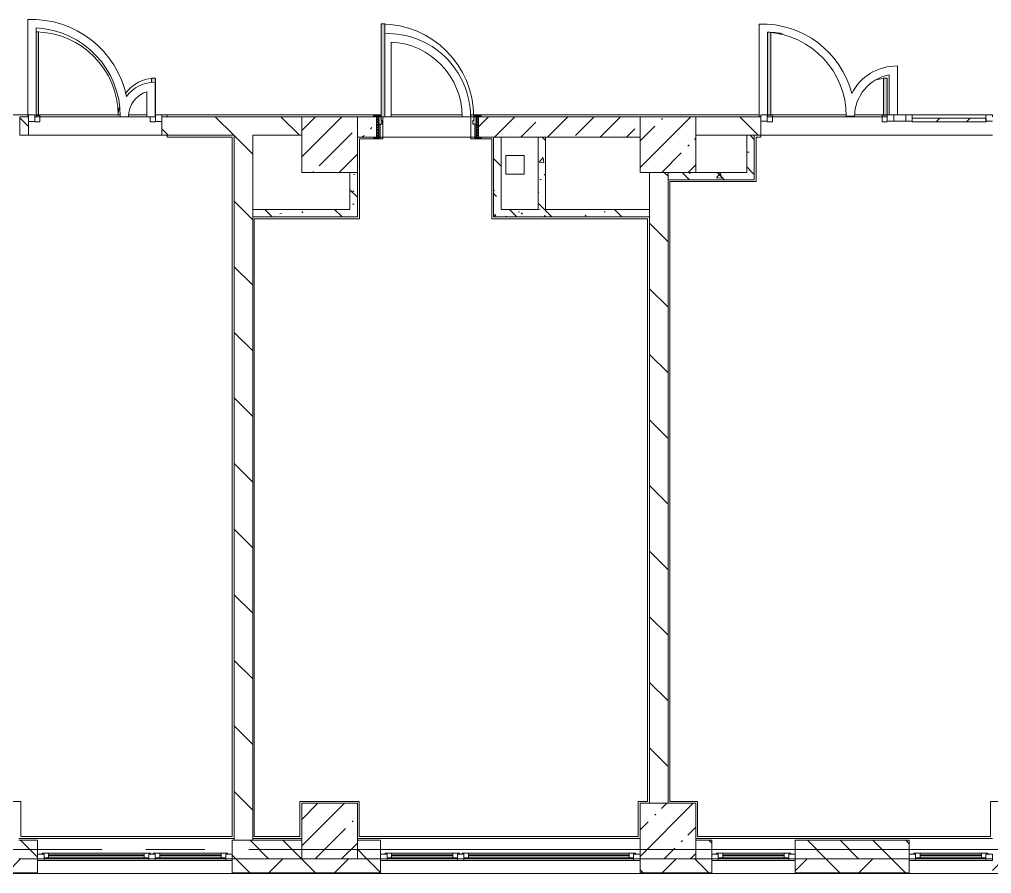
# Model space of a CAD drawing. Header units: millimetres. Extents: x 35224 to 234359, y -8553 to 29000.
# Drawn here: x 129864 to 140349, y -258 to 8948 of the extents above; entities that cross this region are included whole.
import ezdxf

# ---------------------------------------------------------------- set-up
doc = ezdxf.new("R2010")
doc.units = ezdxf.units.MM
doc.linetypes.add('Осевая', pattern=[3175, 635, -476.25, 1587.5, -476.25])
for name, color, linetype, lineweight, true_color in [('A-DETL-GENF-3', 7, 'Continuous', 5, 0xaaaaaa), ('A-DOOR-2', 7, 'Continuous', 5, 0xaaaaaa), ('A-DOOR-3', 7, 'Continuous', 5, 0xe2e2e2), ('A-DOOR-FRAM-2', 7, 'Continuous', 5, 0xe2e2e2), ('A-DOOR-FRAM-3', 7, 'Continuous', 5, 0xaaaaaa), ('A-FLOR-2', 7, 'Continuous', 5, 0xaaaaaa), ('I-WALL-4', 7, 'Continuous', 5, 0x787878)]:
    doc.layers.add(name, color=color, linetype=linetype, lineweight=lineweight, true_color=true_color)
for name, color, linetype, lineweight in [('A-GLAZ-1', 7, 'Continuous', 5), ('A-GLAZ-CURT-3', 7, 'Continuous', 5), ('A-GLAZ-CWMG-3', 7, 'Continuous', 5), ('A-WALL', 7, 'Continuous', 9), ('A-WALL-4', 7, 'Continuous', 5), ('I-WALL-3', 7, 'Continuous', 5), ('S-COLS-1', 7, 'Continuous', 5), ('Оси', 7, 'Continuous', 9), ('Оси-2', 7, 'Осевая', 9)]:
    doc.layers.add(name, color=color, linetype=linetype, lineweight=lineweight)
pattern_1 = [(135, (107348.7, 0), (-353.5534, -353.5534), [])]
pattern_2 = [(135, (107348.7, 0), (-377.171, -377.171), [533.4, -88.9, 17.78, -88.9]), (135, (107348.7, 376.94), (-377.171, -377.171), []), (50, (107348.7, 0), (637.6445, -55.787), [66.675, -733.425]), (355, (107348.7, 0), (-123.35, 668.699), [53.34, -586.74]), (100.451, (107401.8, -4.65), (514.299, 612.908), [56.665, -623.315]), (46.184, (107348.7, 177.8), (948.776, -147.15), [100.012, -1100.137]), (96.636, (107427.8, 165.5), (830.91, 865.997), [84.998, -934.973]), (351.184, (107348.7, 177.8), (830.918, 865.988), [80.01, -880.11]), (21, (107437.6, 133.35), (530.651, -357.928), [66.675, -733.425]), (326, (107437.6, 133.35), (216.308, 644.658), [53.34, -586.74]), (71.451, (107481.8, 103.5), (746.96, 286.724), [56.665, -623.315]), (37.5, (107348.7, 0), (10.8105, 295.9426), [16.764, -562.864, 16.764, -578.866, -588.962]), (37.5, (107348.7, 0), (10.8105, 295.9426), [-1175.258, 16.764, -572.198]), (7.5, (107348.7, 0), (233.869, 350.6318), [16.764, -322.834, 16.764, -549.529, -224.472]), (7.5, (107348.7, 0), (233.869, 350.6318), [-905.891, 16.764, -207.708]), (327.5, (107150.44, 0), (474.5678, -20.0513), [16.764, -205.486, 16.764, -676.656, -920.115]), (327.5, (107150.44, 0), (474.5678, -20.0513), [-915.67, 16.764, -903.351]), (317.5, (107061.54, 0), (518.452, 88.9934), [16.764, -272.161, 16.764, -443.738, -653.415]), (317.5, (107061.54, 0), (518.452, 88.9934), [-749.427, 16.764, -636.651])]

# ---------------------------------------------------------------- blocks, each defined once
blk = doc.blocks.new('BSC_Колонна _Прямоугольная - 600х600-23286269-3_7_2_птичка')
at = {"layer": 'S-COLS-1'}
h = blk.add_hatch(dxfattribs=at)
h.set_pattern_fill('FP_67', color=256, style=0, pattern_type=2)
h.set_pattern_definition([(45, (-29509.74, -7600), (-285.123, 285.123), []), (45, (-29224.6, -7600), (-285.123, 285.123), [504.031, -100.806, 16.764, -84.042])])
h.paths.add_polyline_path([(-300, -300), (300, -300), (300, 300), (-300, 300), (-300, 150)])
for p, q in [((300, 300), (-300, 300)), ((-300, 300), (-300, -300)), ((300, -300), (300, 300)), ((-300, -300), (300, -300))]:
    blk.add_line(p, q, dxfattribs=at)
blk = doc.blocks.new('BSC_Колонна _Прямоугольная - 600х600-V102-3_7_2_птичка')
at = {"layer": 'S-COLS-1'}
h = blk.add_hatch(dxfattribs=at)
h.set_pattern_fill('FP_73', color=256, style=0, pattern_type=2)
h.set_pattern_definition([(45, (-25860, -200), (-285.123, 285.123), []), (45, (-25574.88, -200), (-285.123, 285.123), [504.031, -100.806, 16.764, -84.042])])
h.paths.add_polyline_path([(-300, -300), (300, -300), (300, 300), (-300, 300)])
for p, q in [((300, 300), (-300, 300)), ((-300, 300), (-300, -300)), ((300, -300), (300, 300)), ((-300, -300), (300, -300))]:
    blk.add_line(p, q, dxfattribs=at)
blk = doc.blocks.new('BSC_Колонна _Прямоугольная - 600х600-V103-3_7_2_птичка')
at = {"layer": 'S-COLS-1'}
h = blk.add_hatch(dxfattribs=at)
h.set_pattern_fill('FP_74', color=256, style=0, pattern_type=2)
h.set_pattern_definition([(45, (-29509.74, -200), (-285.123, 285.123), []), (45, (-29224.6, -200), (-285.123, 285.123), [504.031, -100.806, 16.764, -84.042])])
h.paths.add_polyline_path([(-300, -300), (300, -300), (300, 300), (-300, 300), (-300, 30)])
for p, q in [((300, 300), (-300, 300)), ((-300, 300), (-300, -300)), ((300, -300), (300, 300)), ((-300, -300), (300, -300))]:
    blk.add_line(p, q, dxfattribs=at)
blk = doc.blocks.new('BSC_Колонна _Прямоугольная - 600х600-V114-3_7_2_птичка')
at = {"layer": 'S-COLS-1'}
h = blk.add_hatch(dxfattribs=at)
h.set_pattern_fill('FP_86', color=256, style=0, pattern_type=2)
h.set_pattern_definition([(45, (-25860, -7600), (-285.123, 285.123), []), (45, (-25574.88, -7600), (-285.123, 285.123), [504.031, -100.806, 16.764, -84.042])])
h.paths.add_polyline_path([(-300, -300), (300, -300), (300, 300), (-300, 300), (-300, 150)])
for p, q in [((300, 300), (-300, 300)), ((-300, 300), (-300, -300)), ((300, -300), (300, 300)), ((-300, -300), (300, -300))]:
    blk.add_line(p, q, dxfattribs=at)
blk = doc.blocks.new('120_Окно_СКБ_2Ст - 120_Окно_СКБ_2Ст 2100х2500 _мал створка СЛЕВА_-V118-3_7_2_птичка')
at = {"layer": 'A-GLAZ-1'}
for p, q in [((-1050, -127), (-1050, -57)), ((-1050, -57), (-980, -57)), ((1050, -57), (-1050, -57)), ((-980, -57), (-980, -127)), ((-220, -87), (-980, -87)), ((-980, -87), (-980, -127)), ((-930, -137), (-930, -87)), ((-270, -137), (-270, -87)), ((-220, -127), (-220, -57)), ((-220, -57), (-150, -57)), ((-220, -127), (-220, -87)), ((-150, -57), (-150, -127)), ((980, -87), (-150, -87)), ((-150, -87), (-150, -127)), ((-100, -137), (-100, -87)), ((930, -137), (930, -87)), ((980, -127), (980, -57)), ((980, -57), (1050, -57)), ((980, -127), (980, -87)), ((1050, -57), (1050, -127)), ((-980, -127), (-1050, -127)), ((-1050, -127), (-1000, -127)), ((-980, -127), (-1000, -127)), ((-1000, -127), (-1000, -137)), ((-1000, -137), (-200, -137)), ((-200, -137), (-1000, -137)), ((-930, -107), (-270, -107)), ((-270, -117), (-930, -117)), ((-150, -127), (-220, -127)), ((-200, -127), (-220, -127)), ((-200, -127), (-170, -127)), ((-200, -137), (-200, -127)), ((-150, -127), (-170, -127)), ((-170, -127), (-170, -137)), ((-170, -137), (1000, -137)), ((1000, -137), (-170, -137)), ((-100, -107), (930, -107)), ((930, -117), (-100, -117)), ((1050, -127), (980, -127)), ((1000, -127), (980, -127)), ((1000, -127), (1050, -127)), ((1000, -137), (1000, -127))]:
    blk.add_line(p, q, dxfattribs=at)
blk = doc.blocks.new('120_Окно_СКБ_1Ст - 120_Окно_СКБ_1Ст 900х2500_h_-22445987-3_7_2_птичка')
at = {"layer": 'A-GLAZ-1'}
for p, q in [((-450, -127), (-450, -57)), ((-450, -57), (-380, -57)), ((450, -57), (-450, -57)), ((-380, -57), (-380, -127)), ((380, -87), (-380, -87)), ((-380, -87), (-380, -127)), ((-330, -137), (-330, -87)), ((330, -137), (330, -87)), ((380, -127), (380, -57)), ((380, -57), (450, -57)), ((380, -127), (380, -87)), ((450, -57), (450, -127)), ((-380, -127), (-450, -127)), ((-450, -127), (-400, -127)), ((-380, -127), (-400, -127)), ((-400, -127), (-400, -137)), ((-400, -137), (400, -137)), ((400, -137), (-400, -137)), ((-330, -107), (330, -107)), ((330, -117), (-330, -117)), ((450, -127), (380, -127)), ((400, -127), (380, -127)), ((400, -127), (450, -127)), ((400, -137), (400, -127))]:
    blk.add_line(p, q, dxfattribs=at)
blk = doc.blocks.new('120_Окно_СКБ_2Ст - 120_Окно_СКБ_2Ст 2800х2500_створка_-22445922-3_7_2_птичка')
at = {"layer": 'A-GLAZ-1'}
for p, q in [((-1400, -127), (-1400, -57)), ((-1400, -57), (-1330, -57)), ((1400, -57), (-1400, -57)), ((-1330, -57), (-1330, -127)), ((500, -87), (-1330, -87)), ((-1330, -87), (-1330, -127)), ((-1280, -137), (-1280, -87)), ((450, -137), (450, -87)), ((500, -127), (500, -57)), ((500, -57), (570, -57)), ((500, -127), (500, -87)), ((570, -57), (570, -127)), ((1330, -87), (570, -87)), ((570, -87), (570, -127)), ((620, -137), (620, -87)), ((1280, -137), (1280, -87)), ((1330, -127), (1330, -57)), ((1330, -57), (1400, -57)), ((1330, -127), (1330, -87)), ((1400, -57), (1400, -127)), ((-1330, -127), (-1400, -127)), ((-1400, -127), (-1350, -127)), ((-1330, -127), (-1350, -127)), ((-1350, -127), (-1350, -137)), ((-1350, -137), (520, -137)), ((520, -137), (-1350, -137)), ((-1280, -107), (450, -107)), ((450, -117), (-1280, -117)), ((570, -127), (500, -127)), ((520, -127), (500, -127)), ((520, -127), (550, -127)), ((520, -137), (520, -127)), ((570, -127), (550, -127)), ((550, -127), (550, -137)), ((550, -137), (1350, -137)), ((1350, -137), (550, -137)), ((620, -107), (1280, -107)), ((1280, -117), (620, -117)), ((1400, -127), (1330, -127)), ((1350, -127), (1330, -127)), ((1350, -127), (1400, -127)), ((1350, -137), (1350, -127))]:
    blk.add_line(p, q, dxfattribs=at)
blk = doc.blocks.new('110_Дверь_СКБ_1Ст_Внутренняя1 - Д-4_п__1100x2100h_административные помещения-32218723-3_7_2_птичка')
at = {"layer": 'A-DOOR-2'}
h = blk.add_hatch(dxfattribs=at)
h.set_pattern_fill('FP_113', color=256, style=0, pattern_type=2)
h.set_pattern_definition([(135, (1751.41, 174.685), (-14.14214, -14.14214), []), (225, (1751.41, 174.685), (14.14214, -14.14214), [])])
h.paths.add_polyline_path([(562.5, -110), (562.5, 110), (537.5, 110), (537.5, -110)])
at = {"layer": 'A-DOOR-3'}
h = blk.add_hatch(color=256, dxfattribs=at)
h.paths.add_polyline_path([(537.5, 30), (537.5, 110), (512.5, 110), (512.5, 70), (502.5, 70), (502.5, 30)])
h.paths.add_polyline_path([(-477.5, 30), (-477.5, 70), (-487.5, 70), (-487.5, 110), (-512.5, 110), (-512.5, 30)])
at = {"layer": 'A-DOOR-FRAM-2'}
for points in [[(-447.5, 110), (-447.5, 1110), (-487.5, 1110), (-487.5, 110)], [(-497.5, 110), (-497.5, 118), (-567.5, 118), (-567.5, 110)], [(592.5, 110), (592.5, 118), (522.5, 118), (522.5, 110)], [(-497.5, -110), (-497.5, 30), (-512.5, 30), (-512.5, -110)], [(537.5, -110), (537.5, 30), (522.5, 30), (522.5, -110)], [(-497.5, -118), (-497.5, -110), (-567.5, -110), (-567.5, -118)], [(592.5, -118), (592.5, -110), (522.5, -110), (522.5, -118)]]:
    blk.add_hatch(color=256, dxfattribs=at).paths.add_polyline_path(points)
at = {"layer": 'A-DOOR-FRAM-3'}
h = blk.add_hatch(dxfattribs=at)
h.set_pattern_fill('FP_114', color=256, style=0, pattern_type=2)
h.set_pattern_definition([(45, (-371.384, 174.685), (-14.1421, 14.1421), []), (135, (-371.384, 174.685), (-14.1421, -14.1421), [])])
h.paths.add_polyline_path([(-512.5, -110), (-512.5, 110), (-537.5, 110), (-537.5, -110)])
at = {"layer": 'A-DOOR-2'}
for p, q in [((-487.5, 1110), (-487.5, 110)), ((-447.5, 1110), (-487.5, 1110)), ((-447.5, 110), (-447.5, 1110)), ((-487.5, 110), (-447.5, 110))]:
    blk.add_line(p, q, dxfattribs=at)
blk.add_arc((-487.5, 110), 1000, 360, 90, dxfattribs=at)
at = {"layer": 'A-DOOR-FRAM-3'}
for p, q in [((-497.5, 118), (-567.5, 118)), ((-567.5, 118), (-567.5, 110)), ((-567.5, 110), (-497.5, 110)), ((-512.5, 110), (-537.5, 110)), ((-537.5, 110), (-537.5, -110)), ((-487.5, 110), (-512.5, 110)), ((-512.5, 110), (-512.5, 30)), ((-512.5, -110), (-512.5, 110)), ((-497.5, 110), (-512.5, 110)), ((-512.5, 110), (-512.5, 109)), ((-512.5, 109), (-497.5, 109)), ((-497.5, 110), (-497.5, 118)), ((-497.5, 109), (-497.5, 110)), ((-487.5, 70), (-487.5, 110)), ((512.5, 110), (512.5, 70)), ((537.5, 110), (512.5, 110)), ((592.5, 118), (522.5, 118)), ((522.5, 118), (522.5, 110)), ((537.5, 110), (522.5, 110)), ((522.5, 110), (522.5, 109)), ((522.5, 110), (592.5, 110)), ((522.5, 109), (537.5, 109)), ((537.5, 30), (537.5, 110)), ((562.5, 110), (537.5, 110)), ((537.5, 110), (537.5, -110)), ((537.5, 109), (537.5, 110)), ((562.5, -110), (562.5, 110)), ((592.5, 110), (592.5, 118)), ((-512.5, 30), (-477.5, 30)), ((-497.5, 30), (-512.5, 30)), ((-512.5, 30), (-512.5, -110)), ((-497.5, -110), (-497.5, 30)), ((-477.5, 70), (-487.5, 70)), ((-477.5, 30), (-477.5, 70)), ((512.5, 70), (502.5, 70)), ((502.5, 70), (502.5, 30)), ((502.5, 30), (537.5, 30)), ((537.5, 30), (522.5, 30)), ((522.5, 30), (522.5, -110)), ((537.5, -110), (537.5, 30)), ((-497.5, -110), (-567.5, -110)), ((-567.5, -110), (-567.5, -118)), ((-567.5, -118), (-497.5, -118)), ((-537.5, -110), (-512.5, -110)), ((-512.5, -110), (-497.5, -110)), ((-497.5, -118), (-497.5, -110)), ((522.5, -110), (537.5, -110)), ((592.5, -110), (522.5, -110)), ((522.5, -110), (522.5, -118)), ((522.5, -118), (592.5, -118)), ((537.5, -110), (562.5, -110)), ((592.5, -118), (592.5, -110))]:
    blk.add_line(p, q, dxfattribs=at)
blk = doc.blocks.new('Прямоугольный импост - 50 x 70 мм-31700031-3_7_2_птичка')
at = {"layer": 'A-GLAZ-CWMG-3'}
for p, q in [((-70, 35), (0, 35)), ((-70, -35), (-70, 35)), ((0, -35), (-70, -35)), ((0, -15), (0, -35))]:
    blk.add_line(p, q, dxfattribs=at)
blk = doc.blocks.new('Дверь_Витражная_остекление_ - ДВН_ДАО_Главный вход_1200 в свету-31742133-3_7_2_птичка')
at = {"layer": 'A-DOOR-3'}
for points in [[(-607, 30), (-607, 920), (-643, 925), (-643, 30), (-621, 30)], [(647, 30), (647, 430), (607, 430), (607, 30)]]:
    blk.add_hatch(color=256, dxfattribs=at).paths.add_polyline_path(points)
at = {"layer": 'A-DETL-GENF-3'}
for p, q in [((-607, 30), (-607, 920)), ((647, 430), (607, 430)), ((607, 430), (607, 30)), ((647, 35), (647, 430)), ((-643, 30), (-607, 30)), ((-592, 30), (-643, 30)), ((-592, -40), (-592, 30)), ((592, -40), (592, 30)), ((592, 30), (647, 30)), ((607, 30), (647, 30)), ((-647, -40), (-592, -40)), ((647, -40), (592, -40))]:
    blk.add_line(p, q, dxfattribs=at)
at = {"layer": 'A-DOOR-2'}
blk.add_line((647, 430), (647, 35), dxfattribs=at)
for centre, radius, start, end in [((-647, 30), 895, 79.5087, 89.7197), ((647, 30), 400, 90, 110.0384)]:
    blk.add_arc(centre, radius, start, end, dxfattribs=at)
blk = doc.blocks.new('Системная панель - Стемалит - 40мм-32257327-3_7_2_птичка')
at = {"layer": 'A-GLAZ-CURT-3'}
for p, q in [((65, 35), (-65, 35)), ((-65, 35), (-65, -35)), ((65, -35), (65, 35)), ((-65, -35), (65, -35))]:
    blk.add_line(p, q, dxfattribs=at)
blk = doc.blocks.new('Прямоугольный импост - 50 x 70 мм-31687886-3_7_2_птичка')
at = {"layer": 'A-GLAZ-CWMG-3'}
for p, q in [((-35, 35), (35, 35)), ((-35, -35), (-35, 35)), ((35, 35), (35, -35)), ((35, -35), (-35, -35))]:
    blk.add_line(p, q, dxfattribs=at)
blk = doc.blocks.new('Прямоугольный импост - 50 x 70 мм-31701779-3_7_2_птичка')
at = {"layer": 'A-GLAZ-CWMG-3'}
for p, q in [((0, 35), (-70, 35)), ((-70, 35), (-70, -35)), ((0, -35), (0, 35)), ((-70, -35), (0, -35))]:
    blk.add_line(p, q, dxfattribs=at)
blk = doc.blocks.new('Системная панель - Стекло - 40мм-32257331-3_7_2_птичка')
at = {"layer": 'A-GLAZ-CURT-3'}
h = blk.add_hatch(dxfattribs=at)
h.set_pattern_fill('FP_179', color=256, style=0, pattern_type=2)
h.set_pattern_definition([(45, (-33042.5, -7385), (-1414.21, 1414.21), [1000, -3000]), (45, (-34042.5, -7885), (-1414.21, 1414.21), [3000, -1000]), (45, (-32042.5, -8385), (-1414.21, 1414.21), [1000, -3000])])
h.paths.add_polyline_path([(398, -40), (398, 0), (-398, 0), (-398, -40), (89, -40)])
for p, q in [((398, 0), (-398, 0)), ((-398, 0), (-398, -40)), ((398, -40), (398, 0)), ((-398, -40), (398, -40))]:
    blk.add_line(p, q, dxfattribs=at)
blk = doc.blocks.new('Прямоугольный импост - 50 x 70 мм-31702100-3_7_2_птичка')
at = {"layer": 'A-GLAZ-CWMG-3'}
for p, q in [((-35, 35), (35, 35)), ((-35, -35), (-35, 35)), ((35, 35), (35, -35)), ((35, -35), (-35, -35))]:
    blk.add_line(p, q, dxfattribs=at)
blk = doc.blocks.new('Прямоугольный импост - 50 x 70 мм-31720914-3_7_2_птичка')
at = {"layer": 'A-GLAZ-CWMG-3'}
blk.add_line((32940, 7920), (32145, 7920), dxfattribs=at)
blk = doc.blocks.new('Прямоугольный импост - 50 x 70 мм-31927764-3_7_2_птичка')
at = {"layer": 'A-GLAZ-CWMG-3'}
for p, q in [((-70, 35), (0, 35)), ((-70, -35), (-70, 35)), ((0, 35), (0, -35)), ((0, -35), (-70, -35))]:
    blk.add_line(p, q, dxfattribs=at)
blk = doc.blocks.new('Дверь_Витражная_остекление_ - ДВН_ДАО_Главный вход_1200 в свету Д-22 _п_-V272-3_7_2_птичка')
at = {"layer": 'A-DOOR-3'}
for points in [[(-636, 30), (-610, 30), (-610, 930), (-636, 930)], [(648, 30), (650, 35), (648, 430), (610, 430), (610, 386), (648, 388), (648, 35)]]:
    blk.add_hatch(color=256, dxfattribs=at).paths.add_polyline_path(points)
at = {"layer": 'A-DETL-GENF-3'}
for p, q in [((-610, 930), (-636, 930)), ((-610, 30), (-610, 930)), ((650, 430), (610, 430)), ((610, 430), (610, 386)), ((650, 35), (650, 430)), ((-636, 30), (-610, 30)), ((-595, 30), (-636, 30)), ((-595, -40), (-595, 30)), ((595, -40), (595, 16)), ((-650, -40), (-595, -40)), ((650, -40), (595, -40))]:
    blk.add_line(p, q, dxfattribs=at)
at = {"layer": 'A-DOOR-2'}
blk.add_line((650, 430), (650, 35), dxfattribs=at)
for centre, radius, start, end in [((-650, 30), 900, 360, 89.1007), ((650, 30), 400, 90, 144.0144), ((650, 30), 400, 167.5043, 180)]:
    blk.add_arc(centre, radius, start, end, dxfattribs=at)

msp = doc.modelspace()

# ---------------------------------------------------------------- hatches: boundary and pattern name
at = {"layer": 'A-WALL-4'}
h = msp.add_hatch(dxfattribs=at)
h.set_pattern_fill('FP_91', color=256, style=0, pattern_type=2)
h.set_pattern_definition([(135, (107348.7, 0), (-176.7767, -176.7767), [])])
h.paths.add_polyline_path([(139458.7, -100), (139458.7, 100), (138231.5, 100), (138231.5, -100), (139048.1, -100)])
h.paths.add_polyline_path([(145338.7, -100), (145338.7, 100), (144771.7, 100), (144771.7, -100)])
h.paths.add_polyline_path([(137183.7, -100), (137331.5, -100), (137331.5, 100), (137158.4, 100), (137158.4, -100)])
h.paths.add_polyline_path([(143709.1, -100), (143871.7, -100), (143871.7, 100), (143318.7, 100), (143318.7, -100)])
h.paths.add_polyline_path([(140958.7, -100), (141218.7, -100), (141218.7, 100), (140958.7, 100), (140958.7, 39.5)])
h.paths.add_polyline_path([(126708.7, -100), (128058.7, -100), (128058.7, 100), (126708.7, 100)])
h.paths.add_polyline_path([(124132.8, -100), (124608.7, -100), (124608.7, 100), (123858.7, 100), (123858.7, -100)])
h.paths.add_polyline_path([(132522.6, -100), (132908.7, -100), (132908.7, 100), (132158.7, 100), (132158.7, -100)])
h.paths.add_polyline_path([(130058.7, -100), (130058.7, 100), (129858.7, 100), (129858.7, -100)])
h.paths.add_polyline_path([(133758.4, -100), (133758.4, 100), (133508.7, 100), (133508.7, -100)])
h.paths.add_polyline_path([(122958.7, -100), (122958.7, 100), (122208.7, 100), (122208.7, -100)])
h.paths.add_polyline_path([(128958.7, -100), (129258.7, -100), (129258.7, 100), (128958.7, 100)])
h.paths.add_polyline_path([(118458.7, -100), (118458.7, 100), (117708.4, 100), (117708.4, -100)])
h.paths.add_polyline_path([(119358.7, -100), (119508.7, -100), (119508.7, 100), (119358.7, 100)])
h.paths.add_polyline_path([(115008.7, -100), (115008.7, 100), (114178.7, 100), (114178.7, -100), (114810.8, -100)])
h = msp.add_hatch(dxfattribs=at)
h.set_pattern_fill('FP_93', color=256, style=0, pattern_type=2)
h.set_pattern_definition([(45, (107348.7, 0), (-353.5534, 353.5534), []), (135, (107348.7, 0), (-353.5534, -353.5534), [])])
h.paths.add_polyline_path([(140912.5, -250), (141218.7, -250), (141218.7, -100), (140358.7, -100), (140358.7, -250)])
h.paths.add_polyline_path([(145658.8, -250), (145658.8, -100), (144771.7, -100), (144771.7, -250), (145573.5, -250)])
h.paths.add_polyline_path([(137331.5, -250), (137331.5, -100), (136558.4, -100), (136558.4, -250), (137183.7, -250)])
h.paths.add_polyline_path([(138231.5, -250), (139458.7, -250), (139458.7, -100), (138231.5, -100)])
h.paths.add_polyline_path([(143709.1, -250), (143871.7, -250), (143871.7, -100), (143318.7, -100), (143318.7, -250)])
h.paths.add_polyline_path([(133454.9, -250), (133758.4, -250), (133758.4, -100), (132158.7, -100), (132158.7, -250), (132522.6, -250)])
h.paths.add_polyline_path([(128058.7, -250), (128058.7, -100), (126708.7, -100), (126708.7, -250), (126929.4, -250)])
h.paths.add_polyline_path([(128958.7, -250), (130058.7, -250), (130058.7, -100), (128958.7, -100)])
h.paths.add_polyline_path([(122208.7, -250), (122958.7, -250), (122958.7, -100), (122208.7, -100)])
h.paths.add_polyline_path([(123858.7, -250), (124608.7, -250), (124608.7, -100), (123858.7, -100)])
h.paths.add_polyline_path([(120108.7, -250), (120108.7, -100), (119358.7, -100), (119358.7, -250), (119471.8, -250)])
h.paths.add_polyline_path([(114178.7, -250), (115608.4, -250), (115608.4, -100), (114178.7, -100)])
h.paths.add_polyline_path([(117708.4, -250), (118458.7, -250), (118458.7, -100), (117708.4, -100)])
h.paths.add_polyline_path([(111078.7, -250), (111078.7, -100), (107088.7, -100), (107088.7, -250), (110149.8, -250)])
at = {"layer": 'I-WALL-3'}
h = msp.add_hatch(dxfattribs=at)
h.set_pattern_fill('FP_92', color=256, style=0, pattern_type=2)
h.set_pattern_definition(pattern_1)
h.paths.add_polyline_path([(132379.4, 7700), (132908.7, 7700), (132908.7, 7900), (131399.7, 7900), (131399.7, 7700), (132179.4, 7700)])
h.paths.add_polyline_path([(129868.7, 7700), (129959.7, 7700), (129959.7, 7900), (129868.7, 7900), (129868.7, 7750.3)])
h = msp.add_hatch(dxfattribs=at)
h.set_pattern_fill('FP_89', color=256, style=0, pattern_type=2)
h.set_pattern_definition([(45, (107348.7, 0), (-285.123, 285.123), []), (45, (107633.8, 0), (-285.123, 285.123), [504.031, -100.806, 16.764, -84.042])])
h.paths.add_polyline_path([(134843.7, 7680), (136558.4, 7680), (136558.4, 7900), (134813.7, 7900), (134813.7, 7680)])
h.paths.add_polyline_path([(133713.7, 7680), (133713.7, 7900), (133508.7, 7900), (133508.7, 7680), (133683.7, 7680)])
h = msp.add_hatch(dxfattribs=at)
h.set_pattern_fill('FP_92', color=256, style=0, pattern_type=2)
h.set_pattern_definition(pattern_1)
h.paths.add_polyline_path([(144638.7, 7700), (145338.7, 7700), (145338.7, 7900), (143358.7, 7900), (143358.7, 7830), (142158.7, 7830), (142158.7, 7900), (140958.7, 7900), (140958.7, 7700), (144558.7, 7700)])
h.paths.add_polyline_path([(137858.7, 7700), (137858.7, 7900), (137158.4, 7900), (137158.4, 7700), (137788.4, 7700)])
h = msp.add_hatch(dxfattribs=at)
h.set_pattern_fill('FP_92', color=256, style=0, pattern_type=2)
h.set_pattern_definition(pattern_1)
h.paths.add_polyline_path([(132379.4, 100), (132379.4, 7700), (132179.4, 7700), (132179.4, 100)])
h = msp.add_hatch(dxfattribs=at)
h.set_pattern_fill('FP_92', color=256, style=0, pattern_type=2)
h.set_pattern_definition(pattern_1)
h.paths.add_polyline_path([(136856.3, 500), (136859.4, 500), (136859.4, 7300), (136659.4, 7300), (136659.4, 500)])
at = {"layer": 'I-WALL-4'}
h = msp.add_hatch(dxfattribs=at)
h.set_pattern_fill('FP_99', color=256, style=0, pattern_type=2)
h.set_pattern_definition(pattern_2)
h.paths.add_polyline_path([(135058.4, 6820), (135058.4, 7680), (134978.4, 7680), (134978.4, 6820)])
h = msp.add_hatch(dxfattribs=at)
h.set_pattern_fill('FP_99', color=256, style=0, pattern_type=2)
h.set_pattern_definition(pattern_2)
h.paths.add_polyline_path([(135538.4, 6900), (135538.4, 7680), (135458.4, 7680), (135458.4, 6900)])
h = msp.add_hatch(dxfattribs=at)
h.set_pattern_fill('FP_99', color=256, style=0, pattern_type=2)
h.set_pattern_definition(pattern_2)
h.paths.add_polyline_path([(137788.4, 7300), (137788.4, 7700), (137708.4, 7700), (137708.4, 7300)])
h = msp.add_hatch(dxfattribs=at)
h.set_pattern_fill('FP_99', color=256, style=0, pattern_type=2)
h.set_pattern_definition(pattern_2)
h.paths.add_polyline_path([(133508.7, 6820), (133508.7, 7300), (133428.7, 7300), (133428.7, 6820)])
h = msp.add_hatch(dxfattribs=at)
h.set_pattern_fill('FP_99', color=256, style=0, pattern_type=2)
h.set_pattern_definition(pattern_2)
h.paths.add_polyline_path([(137158.4, 7220), (137788.4, 7220), (137788.4, 7300), (136859.4, 7300), (136859.4, 7220)])
h = msp.add_hatch(dxfattribs=at)
h.set_pattern_fill('FP_99', color=256, style=0, pattern_type=2)
h.set_pattern_definition(pattern_2)
h.paths.add_polyline_path([(133428.7, 6820), (133428.7, 6900), (132379.4, 6900), (132379.4, 6820), (132522.6, 6820)])
h = msp.add_hatch(dxfattribs=at)
h.set_pattern_fill('FP_99', color=256, style=0, pattern_type=2)
h.set_pattern_definition(pattern_2)
h.paths.add_polyline_path([(136659.4, 6820), (136659.4, 6900), (135058.4, 6900), (135058.4, 6820), (136251.5, 6820)])

# ---------------------------------------------------------------- linework, layer by layer
at = {"layer": 'A-FLOR-2'}
for p, q in [((129953.6, 8947.1), (129953.6, 7900)), ((130043.6, 7900), (130043.6, 8856.8)), ((137843, 8897.4), (137843, 7903)), ((137933, 7903), (137933, 8809.8)), ((133873.7, 7900), (133873.7, 8704)), ((139333.2, 7920), (139333.2, 8446.9)), ((139243.2, 8349.4), (139243.2, 7920)), ((131327.7, 7900), (131327.7, 8271.9)), ((131237.7, 8169.4), (131237.7, 7900)), ((129953.6, 7920), (122518, 7920)), ((130029.7, 7900), (130043.6, 7900)), ((130043.6, 7920), (130950.7, 7920)), ((130951.7, 7900), (131041.7, 7900)), ((131043.6, 7920), (131237.7, 7920)), ((131237.7, 7900), (131327.7, 7900)), ((133763.7, 7920), (131327.7, 7920)), ((131458.7, 7900), (131458.7, 7920)), ((133783.7, 7900), (133783.7, 7660)), ((133803.7, 7900), (133873.7, 7900)), ((133873.7, 7920), (134637.5, 7920)), ((134638.7, 7900), (134728.7, 7900)), ((137843, 7920), (134727.5, 7920)), ((134733.7, 7660), (134733.7, 7920)), ((137843, 7903), (137858.7, 7903)), ((137933, 7920), (138780.9, 7920)), ((138781.7, 7906.5), (138871.7, 7906.5)), ((138872.8, 7920), (139223.7, 7920)), ((131458.7, 7680), (131458.7, 7700)), ((132159.4, 7680), (131458.7, 7680)), ((132159.4, 140), (132159.4, 7680)), ((133783.7, 7660), (133529.7, 7660)), ((133529.7, 7660), (133529.7, 6800)), ((134958.4, 7660), (134733.7, 7660)), ((134958.4, 6800), (134958.4, 7660)), ((137858.7, 7680), (137808.4, 7680)), ((137808.4, 7680), (137808.4, 7200)), ((137858.7, 7700), (137858.7, 7680)), ((135108.7, 7480), (135308.7, 7480)), ((135108.7, 7280), (135108.7, 7480)), ((135308.7, 7480), (135308.7, 7280)), ((135308.7, 7280), (135108.7, 7280)), ((137808.4, 7200), (136879.4, 7200)), ((136879.4, 7200), (136879.4, 520)), ((133529.7, 6800), (132394.7, 6800)), ((132394.7, 6800), (132394.7, 140)), ((136639.4, 6800), (134958.4, 6800)), ((136639.4, 520), (136639.4, 6800)), ((129238.7, 520), (129878.7, 520)), ((129878.7, 520), (129878.7, 140)), ((132889.7, 140), (132889.7, 520)), ((132889.7, 520), (133528.7, 520)), ((133528.7, 520), (133528.7, 140)), ((136538.4, 140), (136538.4, 520)), ((136538.4, 520), (136639.4, 520)), ((136879.4, 520), (137178.4, 520)), ((137178.4, 520), (137178.4, 140)), ((140338.7, 140), (140338.7, 520)), ((140338.7, 520), (140978.7, 520)), ((129878.7, 140), (132159.4, 140)), ((132394.7, 140), (132889.7, 140)), ((133528.7, 140), (136538.4, 140)), ((137178.4, 140), (140338.7, 140))]:
    msp.add_line(p, q, dxfattribs=at)
for centre, radius, start, end in [((129996.7, 7903), 1045, 11.78406, 92.36409), ((129996.7, 7903), 955, 359.82001, 87.18541), ((137876.7, 7903), 995, 14.33829, 91.93805), ((137876.7, 7906.5), 905, 360, 86.42904), ((133833.7, 7900), 895, 0, 91.92148), ((133833.7, 7900), 805, 360, 87.15183), ((139325.7, 7903), 544, 89.21005, 153.06648), ((139325.7, 7903), 454, 100.46985, 179.55829), ((131320.7, 7903), 369, 88.91556, 144.66492), ((131320.7, 7903), 279, 107.31049, 180.6161)]:
    msp.add_arc(centre, radius, start, end, dxfattribs=at)
at = {"layer": 'A-WALL'}
for p, q in [((135058.4, 7680), (134978.4, 7680)), ((135538.4, 7680), (135458.4, 7680)), ((137788.4, 7700), (137708.4, 7700)), ((136859.4, 7300), (136859.4, 7220)), ((132379.4, 6900), (132379.4, 6820)), ((136659.4, 6820), (136659.4, 6900)), ((132179.4, 100), (132379.4, 100)), ((129858.7, -100), (130058.7, -100)), ((132158.7, -100), (132908.7, -100)), ((133508.7, -100), (133758.4, -100)), ((137158.4, -100), (137331.5, -100)), ((138231.5, -100), (139458.7, -100)), ((128958.7, -250), (130058.7, -250)), ((128958.7, -253), (130058.7, -253)), ((132158.7, -250), (133758.4, -250)), ((132158.7, -253), (133758.4, -253)), ((136558.4, -250), (137331.5, -250)), ((136558.4, -253), (137331.5, -253)), ((138231.5, -250), (139458.7, -250)), ((138231.5, -253), (139458.7, -253))]:
    msp.add_line(p, q, dxfattribs=at)
at = {"layer": 'A-WALL-4'}
for p, q in [((130058.7, 100), (129858.7, 100)), ((130058.7, -258), (130058.7, 100)), ((132179.4, 100), (132158.7, 100)), ((132158.7, 100), (132158.7, -258)), ((132908.7, 100), (132379.4, 100)), ((133758.4, 100), (133508.7, 100)), ((133758.4, -258), (133758.4, 100)), ((137331.5, 100), (137158.4, 100)), ((137331.5, -258), (137331.5, 100)), ((139458.7, 100), (138231.5, 100)), ((138231.5, 100), (138231.5, -258)), ((139458.7, -258), (139458.7, 100)), ((130058.7, -100), (132158.7, -100)), ((133758.4, -100), (136558.4, -100)), ((136558.4, -100), (136558.4, -258)), ((137331.5, -100), (138231.5, -100)), ((139458.7, -100), (140358.7, -100)), ((107080.7, -258), (136558.4, -258)), ((143871.7, -258), (136558.4, -258))]:
    msp.add_line(p, q, dxfattribs=at)
at = {"layer": 'I-WALL-3'}
for p, q in [((129959.7, 7900), (129868.7, 7900)), ((129868.7, 7900), (129868.7, 7700)), ((129959.7, 7700), (129959.7, 7900)), ((130043.6, 7900), (130951.7, 7900)), ((131041.7, 7900), (131237.7, 7900)), ((132908.7, 7900), (131399.7, 7900)), ((131399.7, 7900), (131399.7, 7700)), ((133683.7, 7900), (133508.7, 7900)), ((133873.7, 7900), (134638.7, 7900)), ((134728.7, 7900), (134763.7, 7900)), ((136558.4, 7900), (134843.7, 7900)), ((137858.7, 7900), (137158.4, 7900)), ((137858.7, 7700), (137858.7, 7900)), ((137928.7, 7900), (139223.7, 7900)), ((132179.4, 7700), (129868.7, 7700)), ((132179.4, 7700), (132179.4, 100)), ((132379.4, 6900), (132379.4, 7700)), ((132379.4, 7700), (132908.7, 7700)), ((133508.7, 7680), (133683.7, 7680)), ((134773.7, 7680), (133753.7, 7680)), ((134843.7, 7680), (134978.4, 7680)), ((134978.4, 7680), (134978.4, 6820)), ((135058.4, 7680), (135458.4, 7680)), ((135058.4, 6900), (135058.4, 7680)), ((135458.4, 7680), (135458.4, 6900)), ((135538.4, 7680), (136558.4, 7680)), ((135538.4, 6900), (135538.4, 7680)), ((137158.4, 7700), (137708.4, 7700)), ((137708.4, 7700), (137708.4, 7300)), ((137788.4, 7220), (137788.4, 7700)), ((140358.7, 7700), (137788.4, 7700)), ((133428.7, 7300), (133428.7, 6900)), ((133508.7, 6820), (133508.7, 7300)), ((136659.4, 7300), (136659.4, 6900)), ((137708.4, 7300), (137158.4, 7300)), ((136859.4, 500), (136859.4, 7220)), ((136859.4, 7220), (137788.4, 7220)), ((133428.7, 6900), (132379.4, 6900)), ((132379.4, 100), (132379.4, 6820)), ((132379.4, 6820), (133508.7, 6820)), ((134978.4, 6820), (136659.4, 6820)), ((135458.4, 6900), (135058.4, 6900)), ((136659.4, 6900), (135538.4, 6900)), ((136659.4, 6820), (136659.4, 500)), ((129858.7, 120), (132180, 120)), ((132379.4, 120), (132908.7, 120)), ((133508.7, 120), (136558.4, 120)), ((137158.4, 120), (140358.7, 120))]:
    msp.add_line(p, q, dxfattribs=at)
at = {"layer": 'Оси'}
msp.add_line((133608.7, 0), (146108.7, 0), dxfattribs=at)
at = {"layer": 'Оси-2'}
msp.add_line((115353.2, 0), (133608.7, 0), dxfattribs=at)

# ---------------------------------------------------------------- block references
at = {"layer": 'A-DOOR-2'}
for name, p in [('Дверь_Витражная_остекление_ - ДВН_ДАО_Главный вход_1200 в свету Д-22 _п_-V272-3_7_2_птичка', (130679.7, 7884)), ('110_Дверь_СКБ_1Ст_Внутренняя1 - Д-4_п__1100x2100h_административные помещения-32218723-3_7_2_птичка', (134251.2, 7790)), ('Дверь_Витражная_остекление_ - ДВН_ДАО_Главный вход_1200 в свету-31742133-3_7_2_птичка', (138576.2, 7885))]:
    msp.add_blockref(name, p, dxfattribs=at)
at = {"layer": 'A-GLAZ-1', "rotation": 180}
for name, p in [('120_Окно_СКБ_2Ст - 120_Окно_СКБ_2Ст 2100х2500 _мал створка СЛЕВА_-V118-3_7_2_птичка', (131108.7, -175)), ('120_Окно_СКБ_2Ст - 120_Окно_СКБ_2Ст 2800х2500_створка_-22445922-3_7_2_птичка', (135158.4, -175)), ('120_Окно_СКБ_1Ст - 120_Окно_СКБ_1Ст 900х2500_h_-22445987-3_7_2_птичка', (137781.5, -175)), ('120_Окно_СКБ_1Ст - 120_Окно_СКБ_1Ст 900х2500_h_-22445987-3_7_2_птичка', (139908.7, -175))]:
    msp.add_blockref(name, p, dxfattribs=at)
at = {"layer": 'A-GLAZ-CURT-3'}
for name, p in [('Системная панель - Стемалит - 40мм-32257327-3_7_2_птичка', (139358.7, 7885)), ('Системная панель - Стекло - 40мм-32257331-3_7_2_птичка', (139891.2, 7885))]:
    msp.add_blockref(name, p, dxfattribs=at)
at = {"layer": 'A-GLAZ-CWMG-3', "rotation": 180}
for p in [(129959.7, 7884), (137858.7, 7885)]:
    msp.add_blockref('Прямоугольный импост - 50 x 70 мм-31701779-3_7_2_птичка', p, dxfattribs=at)
at = {"layer": 'A-GLAZ-CWMG-3', "extrusion": (0, 0, -1), "rotation": 180}
for name, p in [('Прямоугольный импост - 50 x 70 мм-31927764-3_7_2_птичка', (-131399.7, 7884)), ('Прямоугольный импост - 50 x 70 мм-31687886-3_7_2_птичка', (-139258.7, 7885)), ('Прямоугольный импост - 50 x 70 мм-31702100-3_7_2_птичка', (-139458.7, 7885)), ('Прямоугольный импост - 50 x 70 мм-31700031-3_7_2_птичка', (-140358.7, 7885))]:
    msp.add_blockref(name, p, dxfattribs=at)
at = {"layer": 'A-GLAZ-CWMG-3'}
msp.add_blockref('Прямоугольный импост - 50 x 70 мм-31720914-3_7_2_птичка', (107348.7, 0), dxfattribs=at)
at = {"layer": 'S-COLS-1'}
for name, p in [('BSC_Колонна _Прямоугольная - 600х600-V114-3_7_2_птичка', (133208.7, 7600)), ('BSC_Колонна _Прямоугольная - 600х600-23286269-3_7_2_птичка', (136858.4, 7600)), ('BSC_Колонна _Прямоугольная - 600х600-V102-3_7_2_птичка', (133208.7, 200)), ('BSC_Колонна _Прямоугольная - 600х600-V103-3_7_2_птичка', (136858.4, 200))]:
    msp.add_blockref(name, p, dxfattribs=at)

doc.saveas('drawing.dxf')
